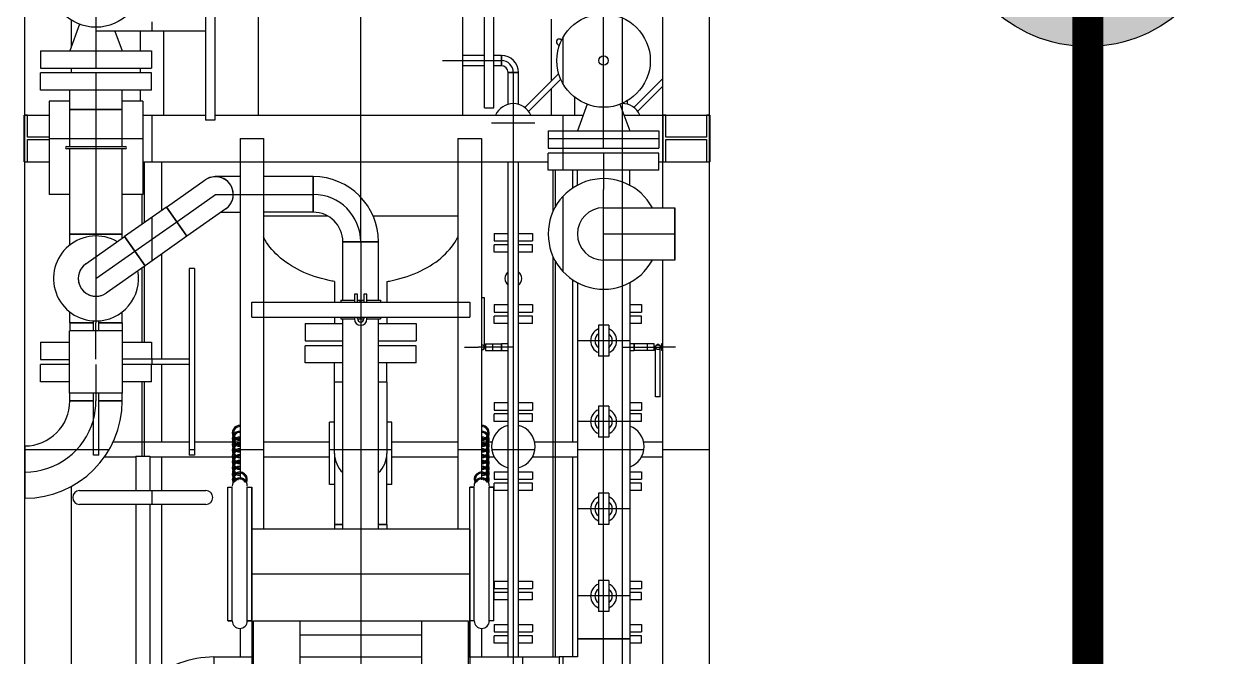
# Model space of a CAD drawing. Header units: inches. Extents: x 517790 to 538444, y 301815 to 302461.
# Drawn here: x 517889.125 to 517892.774, y 302331.746 to 302333.666 of the extents above; entities that cross this region are included whole.
import ezdxf

# ---------------------------------------------------------------- set-up
doc = ezdxf.new("R2010")
doc.units = ezdxf.units.IN
doc.header["$MEASUREMENT"] = 0
doc.layers.add('电气-接地设计-接地线', color=3, linetype='接地线')
doc.layers.add('硅胶总平面底图 工艺装置区', color=253, linetype='Continuous')
doc.styles.add('EESLTYPE', font='TXT.shx')
doc.linetypes.add('接地线', pattern='A,500,["/",EESLTYPE,S=200,R=0,X=0,Y=-100],-200,60,-200', length=960)

# ---------------------------------------------------------------- blocks, each defined once
blk = doc.blocks.new('PTJD2')
at = {"linetype": 'Continuous'}
blk.add_hatch(color=0, dxfattribs=at).paths.add_polyline_path([(150, 0, 1), (-150, 0, 1)])
at = {"color": 0, "linetype": 'Continuous'}
blk.add_circle((0, 0), 150, dxfattribs=at)

msp = doc.modelspace()

# ---------------------------------------------------------------- linework, layer by layer
at = {"layer": '电气-接地设计-接地线', "color": 1, "linetype": '接地线', "ltscale": 0.005, "const_width": 0.0944}
for points in [[(517892.3493, 302323.9227), (517892.3493, 302337.5871)], [(517892.3493, 302329.5912), (517892.3493, 302331.7986)]]:
    msp.add_lwpolyline(points, dxfattribs=at)
at = {"layer": '硅胶总平面底图 工艺装置区', "color": 253, "linetype": 'Continuous', "lineweight": -3}
for p, q in [((517889.1255, 302335.1058), (517889.1255, 302332.3863)), ((517891.0607, 302333.1085), (517891.0607, 302334.7726)), ((517891.2023, 302333.1085), (517891.2023, 302334.7775)), ((517889.8354, 302333.3897), (517889.8354, 302334.1614)), ((517889.3426, 302334.0628), (517889.3426, 302333.5324)), ((517890.145, 302333.0051), (517890.145, 302334.0198)), ((517889.6749, 302333.9411), (517889.6749, 302333.6579)), ((517889.7032, 302333.9411), (517889.7032, 302333.6579)), ((517890.4547, 302333.3897), (517890.4547, 302333.828)), ((517890.8814, 302333.2897), (517890.8814, 302333.8201)), ((517890.5207, 302333.4114), (517890.5207, 302333.6946)), ((517890.5491, 302333.4114), (517890.5491, 302333.6946)), ((517889.2931, 302333.665), (517889.2632, 302333.5849)), ((517889.2671, 302333.6779), (517889.2671, 302333.5954)), ((517889.3426, 302333.656), (517889.3426, 302333.6438)), ((517889.5126, 302333.6438), (517889.5126, 302333.6721)), ((517889.6749, 302333.6579), (517889.6749, 302333.3747)), ((517889.7032, 302333.6579), (517889.7032, 302333.3747)), ((517890.7232, 302333.4936), (517890.7232, 302333.6805)), ((517890.938, 302333.6847), (517890.938, 302333.4251)), ((517889.6749, 302333.6438), (517889.3426, 302333.6438)), ((517889.4001, 302333.6438), (517889.4221, 302333.5849)), ((517889.4772, 302333.5849), (517889.4772, 302333.6438)), ((517889.548, 302333.3897), (517889.548, 302333.6438)), ((517890.7526, 302333.6179), (517890.7539, 302333.6166)), ((517890.7586, 302333.4843), (517890.7586, 302333.6255)), ((517889.1748, 302333.5849), (517889.3426, 302333.5849)), ((517889.1748, 302333.5849), (517889.1748, 302333.5324)), ((517889.2632, 302333.5849), (517889.3426, 302333.5849)), ((517889.2671, 302333.5849), (517889.2671, 302333.5849)), ((517889.3426, 302333.5849), (517889.4221, 302333.5849)), ((517889.3426, 302333.5849), (517889.5105, 302333.5849)), ((517889.5105, 302333.5849), (517889.5105, 302333.5324)), ((517890.747, 302333.5997), (517890.7407, 302333.606)), ((517890.393, 302333.5549), (517890.4515, 302333.5549)), ((517890.4515, 302333.5549), (517890.4547, 302333.5549)), ((517890.5207, 302333.5707), (517890.4547, 302333.5707)), ((517890.4547, 302333.5549), (517890.5207, 302333.5549)), ((517890.5207, 302333.5549), (517890.5491, 302333.5549)), ((517890.5716, 302333.5707), (517890.5491, 302333.5707)), ((517890.5491, 302333.5549), (517890.5716, 302333.5549)), ((517890.5716, 302333.5707), (517890.5716, 302333.5391)), ((517890.5716, 302333.5391), (517890.5716, 302333.5707)), ((517890.5716, 302333.5549), (517890.5716, 302333.5549)), ((517890.5716, 302333.5549), (517890.5716, 302333.5549)), ((517889.1748, 302333.5324), (517889.3426, 302333.5324)), ((517889.3426, 302333.5173), (517889.1748, 302333.5173)), ((517889.1748, 302333.4649), (517889.1748, 302333.5173)), ((517889.2671, 302333.5324), (517889.2671, 302333.5173)), ((517889.3426, 302333.5324), (517889.5105, 302333.5324)), ((517889.3426, 302333.5173), (517889.3426, 302333.4066)), ((517889.5105, 302333.5173), (517889.3426, 302333.5173)), ((517889.4772, 302333.5173), (517889.4772, 302333.5324)), ((517889.5105, 302333.4649), (517889.5105, 302333.5173)), ((517890.5207, 302333.5391), (517890.4547, 302333.5391)), ((517890.5716, 302333.5391), (517890.5491, 302333.5391)), ((517890.6234, 302333.5189), (517890.5918, 302333.5189)), ((517890.5918, 302333.5189), (517890.6234, 302333.5189)), ((517890.5918, 302333.4224), (517890.5918, 302333.5189)), ((517890.6076, 302333.519), (517890.6076, 302333.519)), ((517890.6076, 302333.5189), (517890.6076, 302333.519)), ((517890.6076, 302333.5189), (517890.6076, 302333.4246)), ((517890.6234, 302333.4224), (517890.6234, 302333.5189)), ((517890.7453, 302333.5157), (517890.6426, 302333.4129)), ((517890.7516, 302333.4982), (517890.6544, 302333.4011)), ((517890.7232, 302333.3897), (517890.7232, 302333.4699)), ((517891.0607, 302333.5007), (517890.973, 302333.4129)), ((517891.0607, 302333.477), (517890.9848, 302333.4011)), ((517889.3426, 302333.4649), (517889.1748, 302333.4649)), ((517889.2632, 302333.4322), (517889.201, 302333.4322)), ((517889.201, 302333.4322), (517889.201, 302333.149)), ((517889.2632, 302333.4066), (517889.2632, 302333.4649)), ((517889.5105, 302333.4649), (517889.3426, 302333.4649)), ((517889.4221, 302333.4066), (517889.4221, 302333.4649)), ((517889.4842, 302333.4322), (517889.4221, 302333.4322)), ((517889.4772, 302333.4322), (517889.4772, 302333.4649)), ((517889.4842, 302333.4322), (517889.4842, 302333.149)), ((517890.794, 302333.3897), (517890.794, 302333.4434)), ((517890.9538, 302333.4224), (517890.9538, 302333.4332)), ((517889.2632, 302333.4066), (517889.4221, 302333.4066)), ((517889.2632, 302333.2944), (517889.2632, 302333.4066)), ((517889.3426, 302333.4066), (517889.2632, 302333.4066)), ((517889.3426, 302333.4066), (517889.3426, 302333.2944)), ((517889.4221, 302333.4066), (517889.3426, 302333.4066)), ((517889.4221, 302333.2944), (517889.4221, 302333.4066)), ((517890.5207, 302333.4114), (517890.5491, 302333.4114)), ((517890.6076, 302333.4246), (517890.6076, 302333.4021)), ((517890.6076, 302333.4021), (517890.6076, 302333.4021)), ((517890.6076, 302333.4021), (517890.6076, 302333.3661)), ((517890.8318, 302333.4223), (517890.8019, 302333.3422)), ((517890.9309, 302333.4223), (517890.9608, 302333.3422)), ((517890.938, 302333.4251), (517890.938, 302333.4246)), ((517890.938, 302333.4246), (517890.938, 302333.4021)), ((517890.938, 302333.4021), (517890.938, 302333.3661)), ((517890.938, 302333.4021), (517890.938, 302333.4021)), ((517889.1246, 302333.3897), (517889.1255, 302333.3897)), ((517889.1246, 302333.3897), (517889.1255, 302333.3897)), ((517889.1246, 302333.2481), (517889.1246, 302333.3897)), ((517889.1246, 302333.2481), (517889.1246, 302333.3897)), ((517889.1255, 302333.3897), (517889.1255, 302333.2481)), ((517889.135, 302333.3897), (517889.1255, 302333.3897)), ((517889.1255, 302333.3897), (517889.201, 302333.3897)), ((517889.1255, 302333.2481), (517889.1255, 302333.3897)), ((517889.135, 302333.3222), (517889.135, 302333.3897)), ((517889.4842, 302333.3897), (517889.6749, 302333.3897)), ((517889.5126, 302333.3189), (517889.5126, 302333.3897)), ((517889.7032, 302333.3747), (517889.6749, 302333.3747)), ((517889.7032, 302333.3897), (517890.8197, 302333.3897)), ((517890.5415, 302333.3661), (517890.6732, 302333.3661)), ((517890.6076, 302333.3661), (517890.6076, 302333.3301)), ((517890.7586, 302333.3189), (517890.7586, 302333.3897)), ((517890.938, 302333.3661), (517890.938, 302333.3301)), ((517890.943, 302333.3897), (517891.2023, 302333.3897)), ((517891.0607, 302333.3897), (517891.0607, 302333.2481)), ((517891.0702, 302333.3897), (517891.0607, 302333.3897)), ((517891.0702, 302333.3222), (517891.0702, 302333.3897)), ((517891.2023, 302333.3897), (517891.1929, 302333.3897)), ((517891.1929, 302333.3897), (517891.1929, 302333.3222)), ((517891.2023, 302333.2481), (517891.2023, 302333.3897)), ((517891.2023, 302333.3897), (517891.2023, 302333.2481)), ((517891.2023, 302333.3897), (517891.2033, 302333.3897)), ((517891.2033, 302333.3897), (517891.2023, 302333.3897)), ((517891.2033, 302333.3897), (517891.2033, 302333.2481)), ((517891.2033, 302333.2481), (517891.2033, 302333.3897)), ((517889.201, 302333.3222), (517889.135, 302333.3222)), ((517890.6076, 302333.3302), (517890.6076, 302333.3302)), ((517890.6076, 302333.3301), (517890.6076, 302333.3302)), ((517890.6076, 302333.3301), (517890.6076, 302333.2481)), ((517890.7135, 302333.3422), (517890.8814, 302333.3422)), ((517890.7135, 302333.3422), (517890.7135, 302333.2897)), ((517890.8019, 302333.3422), (517890.9608, 302333.3422)), ((517890.8814, 302333.3422), (517891.0492, 302333.3422)), ((517890.938, 302333.3301), (517890.938, 302333.3302)), ((517890.938, 302333.3302), (517890.938, 302333.3302)), ((517890.938, 302333.3301), (517890.938, 302331.5322)), ((517891.0492, 302333.3422), (517891.0492, 302333.2897)), ((517891.1929, 302333.3222), (517891.0702, 302333.3222)), ((517889.135, 302333.2481), (517889.135, 302333.3156)), ((517889.135, 302333.3156), (517889.201, 302333.3156)), ((517889.201, 302333.3189), (517889.4842, 302333.3189)), ((517889.2539, 302333.2944), (517889.4314, 302333.2944)), ((517889.4314, 302333.2868), (517889.2539, 302333.2868)), ((517889.2632, 302333.0289), (517889.2632, 302333.2868)), ((517889.3426, 302333.2944), (517889.3426, 302333.2868)), ((517889.3426, 302333.2868), (517889.3426, 302333.0289)), ((517889.4221, 302333.0289), (517889.4221, 302333.2868)), ((517889.5126, 302333.2481), (517889.5126, 302333.3189)), ((517889.7792, 302333.3189), (517889.85, 302333.3189)), ((517889.7792, 302333.3189), (517889.7792, 302332.284)), ((517889.85, 302333.3189), (517889.85, 302332.1335)), ((517890.44, 302333.3189), (517890.44, 302332.1335)), ((517890.44, 302333.3189), (517890.5108, 302333.3189)), ((517890.5108, 302333.3189), (517890.5108, 302332.2839)), ((517890.7135, 302333.3189), (517891.0492, 302333.3189)), ((517890.7135, 302333.2897), (517890.8814, 302333.2897)), ((517890.7586, 302333.2222), (517890.7586, 302333.3189)), ((517890.8814, 302333.2897), (517891.0492, 302333.2897)), ((517891.0702, 302333.2481), (517891.0702, 302333.3156)), ((517891.0702, 302333.3156), (517891.1929, 302333.3156)), ((517891.1929, 302333.3156), (517891.1929, 302333.2481)), ((517889.1255, 302333.2481), (517889.1246, 302333.2481)), ((517889.1246, 302333.2481), (517889.1255, 302333.2481)), ((517889.1255, 302333.2481), (517889.135, 302333.2481)), ((517889.1255, 302333.2481), (517889.201, 302333.2481)), ((517889.4842, 302333.2481), (517890.7135, 302333.2481)), ((517889.4885, 302333.2481), (517889.4885, 302333.0627)), ((517889.5423, 302333.1005), (517889.5423, 302333.2481)), ((517890.5108, 302333.2477), (517890.5918, 302333.2477)), ((517890.5918, 302331.7463), (517890.5918, 302333.2481)), ((517890.6076, 302333.2481), (517890.6076, 302331.7463)), ((517890.6234, 302331.7463), (517890.6234, 302333.2481)), ((517890.6234, 302333.2477), (517890.7135, 302333.2477)), ((517890.8814, 302333.2746), (517890.7135, 302333.2746)), ((517890.7135, 302333.2222), (517890.7135, 302333.2746)), ((517890.8814, 302333.2746), (517890.8814, 302333.1969)), ((517891.0492, 302333.2746), (517890.8814, 302333.2746)), ((517891.0492, 302333.2222), (517891.0492, 302333.2746)), ((517891.0492, 302333.2481), (517891.2023, 302333.2481)), ((517891.0492, 302333.2477), (517891.0497, 302333.2477)), ((517891.0497, 302333.2477), (517891.0497, 302333.2481)), ((517891.0607, 302333.2481), (517891.0702, 302333.2481)), ((517891.1929, 302333.2481), (517891.2023, 302333.2481)), ((517891.2033, 302333.2481), (517891.2023, 302333.2481)), ((517891.2033, 302333.2481), (517891.2023, 302333.2481)), ((517890.8814, 302333.2222), (517890.7135, 302333.2222)), ((517890.7289, 302333.0993), (517890.7289, 302333.2222)), ((517890.7346, 302333.2222), (517890.7346, 302333.1105)), ((517890.7884, 302333.1688), (517890.7884, 302333.2222)), ((517890.8019, 302333.1769), (517890.8019, 302333.2222)), ((517891.0492, 302333.2222), (517890.8814, 302333.2222)), ((517890.9608, 302333.1769), (517890.9608, 302333.2222)), ((517889.5562, 302333.1103), (517889.6739, 302333.1931)), ((517889.7792, 302333.2029), (517889.7049, 302333.2029)), ((517890.0012, 302333.2029), (517889.85, 302333.2029)), ((517890.0012, 302333.2029), (517890.0012, 302333.095)), ((517890.0012, 302333.095), (517890.0012, 302333.2029)), ((517890.8814, 302333.1969), (517890.8814, 302333.1638)), ((517889.2632, 302333.149), (517889.201, 302333.149)), ((517889.4842, 302333.149), (517889.4221, 302333.149)), ((517889.4828, 302333.0587), (517889.4828, 302333.149)), ((517889.5872, 302333.0662), (517889.7049, 302333.149)), ((517889.7049, 302333.149), (517889.7589, 302333.149)), ((517889.7589, 302333.149), (517889.7792, 302333.149)), ((517889.7792, 302333.149), (517889.8488, 302333.149)), ((517889.8488, 302333.149), (517889.85, 302333.149)), ((517889.8488, 302333.149), (517889.8488, 302333.149)), ((517889.8488, 302333.149), (517889.8488, 302333.149)), ((517889.85, 302333.149), (517890.0012, 302333.149)), ((517890.0012, 302333.149), (517890.0012, 302333.149)), ((517890.0012, 302333.149), (517890.0012, 302333.149)), ((517890.7586, 302332.9146), (517890.7586, 302333.1436)), ((517890.8814, 302332.8943), (517890.8814, 302333.1638)), ((517890.8814, 302333.1638), (517890.8814, 302333.1638)), ((517890.8814, 302333.1638), (517890.8814, 302333.1638)), ((517889.5562, 302333.1103), (517889.4293, 302333.021)), ((517889.5872, 302333.0662), (517889.5562, 302333.1103)), ((517889.5562, 302333.1103), (517889.6183, 302333.0221)), ((517889.736, 302333.1049), (517889.6183, 302333.0221)), ((517890.8814, 302333.1085), (517891.0972, 302333.1085)), ((517891.0972, 302332.9497), (517891.0972, 302333.1085)), ((517891.0972, 302333.1085), (517891.0972, 302332.9497)), ((517891.2023, 302332.9497), (517891.2023, 302333.1085)), ((517889.4603, 302332.9769), (517889.5872, 302333.0662)), ((517889.5126, 302332.9477), (517889.5126, 302333.0796)), ((517889.6183, 302333.0221), (517889.5872, 302333.0662)), ((517889.5873, 302333.0662), (517889.5872, 302333.0662)), ((517889.5873, 302333.0662), (517889.5873, 302333.0662)), ((517889.722, 302333.095), (517889.7792, 302333.095)), ((517890.0012, 302333.095), (517889.85, 302333.095)), ((517890.0463, 302333.0829), (517889.85, 302333.0829)), ((517890.0463, 302333.0829), (517889.85, 302333.0829)), ((517890.44, 302333.0829), (517890.1831, 302333.0829)), ((517890.44, 302333.0829), (517890.1831, 302333.0829)), ((517889.3426, 302333.0289), (517889.2632, 302333.0289)), ((517889.2632, 302332.9956), (517889.2632, 302333.0289)), ((517889.2632, 302333.0289), (517889.4221, 302333.0289)), ((517889.2671, 302333.0289), (517889.2671, 302333.0289)), ((517889.3426, 302333.0289), (517889.3426, 302333.0289)), ((517889.3426, 302333.0289), (517889.3426, 302333.023)), ((517889.4221, 302333.0289), (517889.3426, 302333.0289)), ((517889.4221, 302333.016), (517889.4221, 302333.0289)), ((517890.5492, 302333.0305), (517890.5918, 302333.0305)), ((517890.5492, 302333.0305), (517890.5492, 302333.008)), ((517890.6234, 302333.0305), (517890.666, 302333.0305)), ((517890.666, 302333.0305), (517890.666, 302333.008)), ((517890.8814, 302333.0291), (517891.0972, 302333.0291)), ((517891.0972, 302333.0291), (517891.0971, 302333.0291)), ((517891.0971, 302333.0291), (517891.0971, 302333.0291)), ((517889.3116, 302332.9382), (517889.4293, 302333.021)), ((517889.3426, 302333.023), (517889.3426, 302332.7594)), ((517889.4603, 302332.9769), (517889.4293, 302333.021)), ((517889.4293, 302333.021), (517889.4913, 302332.9328)), ((517889.6183, 302333.0221), (517889.4913, 302332.9328)), ((517890.199, 302333.0051), (517890.0911, 302333.0051)), ((517890.0911, 302333.0051), (517890.199, 302333.0051)), ((517890.0911, 302332.828), (517890.0911, 302333.0051)), ((517890.145, 302333.0051), (517890.145, 302333.0051)), ((517890.145, 302333.0051), (517890.145, 302333.0051)), ((517890.145, 302333.0051), (517890.145, 302332.828)), ((517890.199, 302332.828), (517890.199, 302333.0051)), ((517890.5492, 302333.008), (517890.5918, 302333.008)), ((517890.5918, 302332.996), (517890.5492, 302332.996)), ((517890.5492, 302332.9735), (517890.5492, 302332.996)), ((517890.6234, 302333.008), (517890.666, 302333.008)), ((517890.666, 302332.996), (517890.6234, 302332.996)), ((517890.666, 302332.9735), (517890.666, 302332.996)), ((517889.3426, 302332.8941), (517889.4603, 302332.9769)), ((517889.4913, 302332.9328), (517889.4603, 302332.9769)), ((517889.4603, 302332.9769), (517889.4603, 302332.9769)), ((517889.4603, 302332.9769), (517889.4603, 302332.9769)), ((517889.5423, 302332.6491), (517889.5423, 302332.9686)), ((517890.5918, 302332.9735), (517890.5492, 302332.9735)), ((517890.666, 302332.9735), (517890.6234, 302332.9735)), ((517890.7289, 302331.7463), (517890.7289, 302332.9589)), ((517889.4913, 302332.9328), (517889.3737, 302332.85)), ((517889.4828, 302332.701), (517889.4828, 302332.9268)), ((517889.4885, 302332.9308), (517889.4885, 302332.701)), ((517889.6249, 302332.9243), (517889.6249, 302332.3579)), ((517889.6409, 302332.9243), (517889.6249, 302332.9243)), ((517889.6409, 302332.9243), (517889.6409, 302332.3579)), ((517890.7346, 302332.9477), (517890.7346, 302331.7463)), ((517891.0972, 302332.9497), (517890.8814, 302332.9497)), ((517891.0607, 302330.69), (517891.0607, 302332.9497)), ((517891.2023, 302326.2861), (517891.2023, 302332.9497)), ((517890.0656, 302332.8849), (517890.0656, 302332.8224)), ((517890.2245, 302332.8849), (517890.2245, 302332.8224)), ((517890.7884, 302332.3976), (517890.7884, 302332.8894)), ((517890.8814, 302332.8612), (517890.8814, 302332.8943)), ((517890.8814, 302332.8943), (517890.8814, 302332.8943)), ((517890.1262, 302332.8469), (517890.1262, 302332.8224)), ((517890.1356, 302332.8469), (517890.1262, 302332.8469)), ((517890.1356, 302332.8224), (517890.1356, 302332.8469)), ((517890.1639, 302332.8469), (517890.1545, 302332.8469)), ((517890.1545, 302332.8469), (517890.1545, 302332.8224)), ((517890.1639, 302332.8224), (517890.1639, 302332.8469)), ((517890.8019, 302332.8812), (517890.8019, 302332.7053)), ((517890.8814, 302332.7525), (517890.8814, 302332.8612)), ((517890.9608, 302332.8812), (517890.9608, 302332.7053)), ((517889.8146, 302332.7771), (517889.8146, 302332.8224)), ((517889.8146, 302332.8224), (517890.4754, 302332.8224)), ((517890.0846, 302332.828), (517890.1262, 302332.828)), ((517890.0846, 302332.828), (517890.0846, 302332.8224)), ((517890.1356, 302332.828), (517890.1545, 302332.828)), ((517890.145, 302332.828), (517890.145, 302332.7714)), ((517890.1639, 302332.828), (517890.2055, 302332.828)), ((517890.2055, 302332.828), (517890.2055, 302332.8224)), ((517890.4754, 302332.8224), (517890.4754, 302332.7771)), ((517890.5108, 302332.8368), (517890.5125, 302332.8368)), ((517890.5125, 302332.8368), (517890.5196, 302332.8368)), ((517890.5196, 302332.8368), (517890.5196, 302332.6857)), ((517890.5492, 302332.8147), (517890.5918, 302332.8147)), ((517890.5492, 302332.8147), (517890.5492, 302332.7922)), ((517890.6234, 302332.8147), (517890.666, 302332.8147)), ((517890.666, 302332.8147), (517890.666, 302332.7922)), ((517890.9608, 302332.8147), (517890.9964, 302332.8147)), ((517890.9964, 302332.8147), (517890.9964, 302332.7922)), ((517889.2632, 302332.7594), (517889.2632, 302332.7926)), ((517889.4221, 302332.7594), (517889.4221, 302332.7926)), ((517889.8146, 302332.7771), (517890.4754, 302332.7771)), ((517890.0656, 302332.7771), (517890.0656, 302332.7578)), ((517890.0846, 302332.7771), (517890.0846, 302332.7714)), ((517890.1262, 302332.7771), (517890.1262, 302332.7714)), ((517890.1356, 302332.7714), (517890.1356, 302332.7771)), ((517890.1545, 302332.7771), (517890.1545, 302332.7714)), ((517890.1639, 302332.7714), (517890.1639, 302332.7771)), ((517890.2055, 302332.7771), (517890.2055, 302332.7714)), ((517890.2245, 302332.7771), (517890.2245, 302332.7578)), ((517890.5492, 302332.7922), (517890.5918, 302332.7922)), ((517890.5918, 302332.7802), (517890.5492, 302332.7802)), ((517890.5492, 302332.7577), (517890.5492, 302332.7802)), ((517890.6234, 302332.7922), (517890.666, 302332.7922)), ((517890.666, 302332.7802), (517890.6234, 302332.7802)), ((517890.666, 302332.7577), (517890.666, 302332.7802)), ((517890.9608, 302332.7922), (517890.9964, 302332.7922)), ((517890.9964, 302332.7802), (517890.9608, 302332.7802)), ((517890.9964, 302332.7577), (517890.9964, 302332.7802)), ((517889.2632, 302332.7594), (517889.3346, 302332.7594)), ((517889.2632, 302332.7594), (517889.2632, 302332.7355)), ((517889.3346, 302332.7594), (517889.2632, 302332.7594)), ((517889.3346, 302332.7355), (517889.3346, 302332.7655)), ((517889.3426, 302332.6491), (517889.3426, 302332.7594)), ((517889.3426, 302332.7594), (517889.3426, 302332.7594)), ((517889.3426, 302332.7594), (517889.3426, 302332.7594)), ((517889.3507, 302332.7355), (517889.3507, 302332.7655)), ((517889.3507, 302332.7594), (517889.4221, 302332.7594)), ((517889.4221, 302332.7594), (517889.3507, 302332.7594)), ((517889.4221, 302332.7594), (517889.4221, 302332.7355)), ((517889.9772, 302332.7578), (517890.0911, 302332.7578)), ((517889.9772, 302332.7578), (517889.9772, 302332.7053)), ((517890.0846, 302332.7714), (517890.1262, 302332.7714)), ((517890.0911, 302332.1335), (517890.0911, 302332.7714)), ((517890.1356, 302332.7714), (517890.1545, 302332.7714)), ((517890.145, 302332.7714), (517890.145, 302332.762)), ((517890.145, 302332.762), (517890.145, 302332.7525)), ((517890.145, 302332.7525), (517890.145, 302332.1335)), ((517890.1639, 302332.7714), (517890.2055, 302332.7714)), ((517890.199, 302332.1335), (517890.199, 302332.7714)), ((517890.199, 302332.7578), (517890.3129, 302332.7578)), ((517890.3129, 302332.7578), (517890.3129, 302332.7053)), ((517890.5918, 302332.7577), (517890.5492, 302332.7577)), ((517890.666, 302332.7577), (517890.6234, 302332.7577)), ((517890.8656, 302332.7525), (517890.8656, 302332.7053)), ((517890.8971, 302332.7525), (517890.8656, 302332.7525)), ((517890.8814, 302332.7053), (517890.8814, 302332.7525)), ((517890.8971, 302332.7525), (517890.8971, 302332.7053)), ((517890.9964, 302332.7577), (517890.9608, 302332.7577)), ((517889.1748, 302332.701), (517889.2624, 302332.701)), ((517889.1748, 302332.701), (517889.1748, 302332.6486)), ((517889.4229, 302332.7355), (517889.2624, 302332.7355)), ((517889.2624, 302332.5467), (517889.2624, 302332.7355)), ((517889.4229, 302332.5467), (517889.4229, 302332.7355)), ((517889.4229, 302332.701), (517889.5105, 302332.701)), ((517889.5105, 302332.701), (517889.5105, 302332.6491)), ((517889.9772, 302332.7053), (517890.0911, 302332.7053)), ((517890.199, 302332.7053), (517890.3129, 302332.7053)), ((517890.9608, 302332.7053), (517890.8019, 302332.7053)), ((517890.8019, 302332.7053), (517890.8019, 302332.4599)), ((517890.8656, 302332.7053), (517890.8656, 302332.6581)), ((517890.8814, 302332.6581), (517890.8814, 302332.7053)), ((517890.8814, 302332.7053), (517890.8814, 302332.7053)), ((517890.8814, 302332.7053), (517890.8814, 302332.7053)), ((517890.8971, 302332.7053), (517890.8971, 302332.6581)), ((517890.9608, 302332.7053), (517890.9608, 302332.4599)), ((517890.0911, 302332.6902), (517889.9772, 302332.6902)), ((517889.9772, 302332.6378), (517889.9772, 302332.6902)), ((517890.3129, 302332.6902), (517890.199, 302332.6902)), ((517890.3129, 302332.6378), (517890.3129, 302332.6902)), ((517890.4594, 302332.6857), (517890.5014, 302332.6857)), ((517890.5014, 302332.6857), (517890.5014, 302332.6857)), ((517890.5014, 302332.6857), (517890.5014, 302332.6857)), ((517890.5108, 302332.6857), (517890.5014, 302332.6857)), ((517890.5237, 302332.6857), (517890.5108, 302332.6857)), ((517890.5204, 302332.6882), (517890.5237, 302332.6892)), ((517890.5204, 302332.6833), (517890.5237, 302332.6823)), ((517890.5237, 302332.6958), (517890.5237, 302332.6757)), ((517890.5237, 302332.6958), (517890.5716, 302332.6958)), ((517890.5454, 302332.6857), (517890.5237, 302332.6857)), ((517890.5237, 302332.6757), (517890.5716, 302332.6757)), ((517890.5454, 302332.6757), (517890.5454, 302332.6958)), ((517890.5716, 302332.6857), (517890.5454, 302332.6857)), ((517890.5716, 302332.6958), (517890.5716, 302332.6757)), ((517890.5716, 302332.6857), (517890.5716, 302332.6958)), ((517890.5918, 302332.6958), (517890.5716, 302332.6958)), ((517890.5716, 302332.6857), (517890.5716, 302332.6857)), ((517890.5716, 302332.6857), (517890.5716, 302332.6857)), ((517890.5918, 302332.6857), (517890.5716, 302332.6857)), ((517890.5716, 302332.6757), (517890.5716, 302332.6857)), ((517890.5716, 302332.6757), (517890.5918, 302332.6757)), ((517890.6076, 302332.6857), (517890.5918, 302332.6857)), ((517890.938, 302332.6857), (517890.9608, 302332.6857)), ((517890.974, 302332.6958), (517890.9608, 302332.6958)), ((517890.9608, 302332.6857), (517890.974, 302332.6857)), ((517890.9608, 302332.6757), (517890.974, 302332.6757)), ((517890.974, 302332.6857), (517890.9739, 302332.6857)), ((517890.974, 302332.6958), (517890.974, 302332.6857)), ((517890.974, 302332.6757), (517890.974, 302332.6958)), ((517891.035, 302332.6958), (517890.974, 302332.6958)), ((517890.974, 302332.6857), (517890.974, 302332.6857)), ((517890.974, 302332.6857), (517890.974, 302332.6757)), ((517890.974, 302332.6857), (517891.0133, 302332.6857)), ((517891.035, 302332.6757), (517890.974, 302332.6757)), ((517891.0133, 302332.6958), (517891.0133, 302332.6757)), ((517891.0133, 302332.6857), (517891.035, 302332.6857)), ((517891.035, 302332.6757), (517891.035, 302332.6958)), ((517891.0383, 302332.6882), (517891.035, 302332.6892)), ((517891.035, 302332.6857), (517891.0573, 302332.6857)), ((517891.0383, 302332.6833), (517891.035, 302332.6823)), ((517891.0391, 302332.5347), (517891.0391, 302332.6857)), ((517891.0533, 302332.5347), (517891.0533, 302332.6857)), ((517891.054, 302332.6882), (517891.0573, 302332.6892)), ((517891.054, 302332.6833), (517891.0573, 302332.6823)), ((517891.0573, 302332.6958), (517891.0573, 302332.6857)), ((517891.0607, 302332.6958), (517891.0573, 302332.6958)), ((517891.0993, 302332.6857), (517891.0573, 302332.6857)), ((517891.0573, 302332.6857), (517891.0573, 302332.6857)), ((517891.0573, 302332.6857), (517891.0573, 302332.6857)), ((517891.0573, 302332.6857), (517891.0573, 302332.6757)), ((517891.0607, 302332.6757), (517891.0573, 302332.6757)), ((517889.1748, 302332.6486), (517889.2624, 302332.6486)), ((517889.2624, 302332.6335), (517889.1748, 302332.6335)), ((517889.1748, 302332.581), (517889.1748, 302332.6335)), ((517889.3426, 302332.6331), (517889.3426, 302332.5227)), ((517889.6249, 302332.6491), (517889.4229, 302332.6491)), ((517889.6249, 302332.6331), (517889.4229, 302332.6331)), ((517889.5105, 302332.581), (517889.5105, 302332.6331)), ((517889.5126, 302332.6331), (517889.5126, 302332.6491)), ((517889.5423, 302332.3976), (517889.5423, 302332.6331)), ((517890.0911, 302332.6378), (517889.9772, 302332.6378)), ((517890.0656, 302332.5794), (517890.0656, 302332.6378)), ((517890.3129, 302332.6378), (517890.199, 302332.6378)), ((517890.2245, 302332.5794), (517890.2245, 302332.6378)), ((517890.8971, 302332.6581), (517890.8656, 302332.6581)), ((517890.8814, 302332.5071), (517890.8814, 302332.6581)), ((517889.2624, 302332.581), (517889.1748, 302332.581)), ((517889.5105, 302332.581), (517889.4229, 302332.581)), ((517889.4828, 302332.3548), (517889.4828, 302332.581)), ((517889.4885, 302332.581), (517889.4885, 302332.3548)), ((517890.0911, 302332.5794), (517890.0656, 302332.5794)), ((517890.0911, 302332.5794), (517890.0656, 302332.5794)), ((517890.0656, 302332.3636), (517890.0656, 302332.5794)), ((517890.2245, 302332.5794), (517890.199, 302332.5794)), ((517890.2245, 302332.5794), (517890.199, 302332.5794)), ((517890.2245, 302332.5794), (517890.2245, 302332.3636)), ((517889.4229, 302332.5467), (517889.2624, 302332.5467)), ((517889.2632, 302332.5227), (517889.2632, 302332.5467)), ((517889.3346, 302332.5227), (517889.2632, 302332.5227)), ((517889.2632, 302332.5227), (517889.3346, 302332.5227)), ((517889.3346, 302332.3579), (517889.3346, 302332.5467)), ((517889.3426, 302332.5227), (517889.3426, 302332.5227)), ((517889.3426, 302332.5227), (517889.3426, 302332.5227)), ((517889.3507, 302332.3579), (517889.3507, 302332.5467)), ((517889.4221, 302332.5227), (517889.3507, 302332.5227)), ((517889.3507, 302332.5227), (517889.4221, 302332.5227)), ((517889.4221, 302332.5227), (517889.4221, 302332.5467)), ((517890.5492, 302332.5177), (517890.5918, 302332.5177)), ((517890.5492, 302332.5177), (517890.5492, 302332.4952)), ((517890.6234, 302332.5177), (517890.666, 302332.5177)), ((517890.666, 302332.5177), (517890.666, 302332.4952)), ((517890.9608, 302332.5177), (517890.9964, 302332.5177)), ((517890.9964, 302332.5177), (517890.9964, 302332.4952)), ((517891.0462, 302332.5347), (517891.0391, 302332.5347)), ((517891.0533, 302332.5347), (517891.0462, 302332.5347)), ((517890.5492, 302332.4952), (517890.5918, 302332.4952)), ((517890.5918, 302332.4832), (517890.5492, 302332.4832)), ((517890.5492, 302332.4608), (517890.5492, 302332.4832)), ((517890.6234, 302332.4952), (517890.666, 302332.4952)), ((517890.666, 302332.4832), (517890.6234, 302332.4832)), ((517890.666, 302332.4608), (517890.666, 302332.4832)), ((517890.8656, 302332.5071), (517890.8656, 302332.4599)), ((517890.8971, 302332.5071), (517890.8656, 302332.5071)), ((517890.8814, 302332.4599), (517890.8814, 302332.5071)), ((517890.8971, 302332.5071), (517890.8971, 302332.4599)), ((517890.9608, 302332.4952), (517890.9964, 302332.4952)), ((517890.9964, 302332.4832), (517890.9608, 302332.4832)), ((517890.9964, 302332.4608), (517890.9964, 302332.4832)), ((517890.0656, 302332.458), (517890.0506, 302332.458)), ((517890.0506, 302332.2692), (517890.0506, 302332.458)), ((517890.2394, 302332.458), (517890.2245, 302332.458)), ((517890.2394, 302332.2692), (517890.2394, 302332.458)), ((517890.5918, 302332.4608), (517890.5492, 302332.4608)), ((517890.666, 302332.4608), (517890.6234, 302332.4608)), ((517890.9608, 302332.4599), (517890.8019, 302332.4599)), ((517890.8019, 302332.4599), (517890.8019, 302332.1956)), ((517890.8656, 302332.4599), (517890.8656, 302332.4127)), ((517890.8814, 302332.4127), (517890.8814, 302332.4599)), ((517890.8814, 302332.4599), (517890.8814, 302332.4599)), ((517890.8814, 302332.4599), (517890.8814, 302332.4599)), ((517890.8971, 302332.4599), (517890.8971, 302332.4127)), ((517890.9964, 302332.4608), (517890.9608, 302332.4608)), ((517890.9608, 302332.4599), (517890.9608, 302332.1956)), ((517890.8971, 302332.4127), (517890.8656, 302332.4127)), ((517890.8814, 302332.2428), (517890.8814, 302332.4127)), ((517889.1255, 302332.3863), (517889.1255, 302332.2275)), ((517889.3824, 302332.3749), (517889.1255, 302332.3749)), ((517889.1268, 302332.3863), (517889.1268, 302332.2275)), ((517889.1268, 302332.2275), (517889.1268, 302332.3863)), ((517889.6249, 302332.3976), (517889.3942, 302332.3976)), ((517889.6409, 302332.3749), (517889.6249, 302332.3749)), ((517889.7792, 302332.3976), (517889.6409, 302332.3976)), ((517889.85, 302332.3749), (517889.7792, 302332.3749)), ((517890.0506, 302332.3976), (517889.85, 302332.3976)), ((517890.2394, 302332.3749), (517890.0506, 302332.3749)), ((517890.44, 302332.3976), (517890.2394, 302332.3976)), ((517890.5108, 302332.3749), (517890.44, 302332.3749)), ((517890.5429, 302332.3976), (517890.5108, 302332.3976)), ((517890.673, 302332.3749), (517890.5422, 302332.3749)), ((517890.8019, 302332.3976), (517890.6723, 302332.3976)), ((517891.0034, 302332.3749), (517890.8019, 302332.3749)), ((517891.0607, 302332.3976), (517891.0027, 302332.3976)), ((517891.2023, 302332.3749), (517891.0607, 302332.3749)), ((517889.3507, 302332.3579), (517889.3346, 302332.3579)), ((517889.463, 302332.3523), (517889.3679, 302332.3523)), ((517889.463, 302332.3548), (517889.5055, 302332.3548)), ((517889.463, 302332.3548), (517889.463, 302332.2509)), ((517889.5055, 302332.3548), (517889.5055, 302332.2509)), ((517889.7792, 302332.3523), (517889.5055, 302332.3523)), ((517889.5423, 302332.2509), (517889.5423, 302332.3523)), ((517889.6409, 302332.3579), (517889.6249, 302332.3579)), ((517890.0506, 302332.3523), (517889.85, 302332.3523)), ((517890.0656, 302332.3636), (517890.0656, 302332.1478)), ((517890.2245, 302332.1478), (517890.2245, 302332.3636)), ((517890.44, 302332.3523), (517890.2394, 302332.3523)), ((517890.5498, 302332.3523), (517890.5108, 302332.3523)), ((517890.8019, 302332.3523), (517890.6654, 302332.3523)), ((517890.7884, 302331.7463), (517890.7884, 302332.3523)), ((517891.0607, 302332.3523), (517890.9958, 302332.3523)), ((517889.1269, 302332.3069), (517889.1268, 302332.3069)), ((517889.1269, 302332.3069), (517889.1269, 302332.3069)), ((517890.5492, 302332.3079), (517890.5918, 302332.3079)), ((517890.5492, 302332.3079), (517890.5492, 302332.2855)), ((517890.6234, 302332.3079), (517890.666, 302332.3079)), ((517890.666, 302332.3079), (517890.666, 302332.2855)), ((517890.9608, 302332.3079), (517890.9964, 302332.3079)), ((517890.9964, 302332.3079), (517890.9964, 302332.2855)), ((517889.2671, 302332.2629), (517889.2671, 302326.7808)), ((517890.0656, 302332.2692), (517890.0506, 302332.2692)), ((517890.2394, 302332.2692), (517890.2245, 302332.2692)), ((517890.5492, 302332.2855), (517890.5918, 302332.2855)), ((517890.5918, 302332.2735), (517890.5492, 302332.2735)), ((517890.5492, 302332.251), (517890.5492, 302332.2735)), ((517890.6234, 302332.2855), (517890.666, 302332.2855)), ((517890.666, 302332.2735), (517890.6234, 302332.2735)), ((517890.666, 302332.251), (517890.666, 302332.2735)), ((517890.9608, 302332.2855), (517890.9964, 302332.2855)), ((517890.9964, 302332.2735), (517890.9608, 302332.2735)), ((517890.9964, 302332.251), (517890.9964, 302332.2735)), ((517889.1255, 302332.2275), (517889.1255, 302326.7808)), ((517889.2931, 302332.2509), (517889.6754, 302332.2509)), ((517889.5126, 302332.2084), (517889.5126, 302332.2509)), ((517889.7422, 302332.2612), (517889.7557, 302332.2612)), ((517889.7422, 302331.8557), (517889.7422, 302332.2612)), ((517889.7422, 302332.2612), (517889.7557, 302332.2612)), ((517889.7557, 302331.8557), (517889.7557, 302332.2612)), ((517889.8013, 302332.2612), (517889.8148, 302332.2612)), ((517889.8013, 302332.2612), (517889.8148, 302332.2612)), ((517889.8013, 302331.8557), (517889.8013, 302332.2612)), ((517889.8146, 302332.2612), (517889.8146, 302331.8557)), ((517889.8148, 302331.8557), (517889.8148, 302332.2612)), ((517890.4756, 302332.2612), (517890.4892, 302332.2612)), ((517890.4892, 302332.2612), (517890.4756, 302332.2612)), ((517890.4756, 302332.1335), (517890.4756, 302332.2612)), ((517890.4892, 302331.8557), (517890.4892, 302332.2612)), ((517890.5347, 302332.2612), (517890.5483, 302332.2612)), ((517890.5483, 302332.2612), (517890.5347, 302332.2612)), ((517890.5347, 302331.8557), (517890.5347, 302332.2612)), ((517890.5483, 302331.8557), (517890.5483, 302332.2612)), ((517890.5918, 302332.251), (517890.5492, 302332.251)), ((517890.666, 302332.251), (517890.6234, 302332.251)), ((517890.8656, 302332.2428), (517890.8656, 302332.1956)), ((517890.8971, 302332.2428), (517890.8656, 302332.2428)), ((517890.8814, 302332.1956), (517890.8814, 302332.2428)), ((517890.8971, 302332.2428), (517890.8971, 302332.1956)), ((517890.9964, 302332.251), (517890.9608, 302332.251)), ((517889.6754, 302332.2084), (517889.2931, 302332.2084)), ((517889.463, 302332.2084), (517889.463, 302331.4617)), ((517889.5055, 302332.2084), (517889.5055, 302331.4617)), ((517889.5423, 302331.7023), (517889.5423, 302332.2084)), ((517890.9608, 302332.1956), (517890.8019, 302332.1956)), ((517890.8019, 302332.1956), (517890.8019, 302331.9312)), ((517890.8656, 302332.1956), (517890.8656, 302332.1484)), ((517890.8814, 302332.1484), (517890.8814, 302332.1956)), ((517890.8814, 302332.1956), (517890.8814, 302332.1955)), ((517890.8814, 302332.1955), (517890.8814, 302332.1955)), ((517890.8971, 302332.1956), (517890.8971, 302332.1484)), ((517890.9608, 302332.1956), (517890.9608, 302331.9312)), ((517890.4756, 302332.1335), (517889.8148, 302332.1335)), ((517889.8148, 302332.1335), (517889.8148, 302332.126)), ((517890.0656, 302332.1478), (517890.0911, 302332.1478)), ((517890.0656, 302332.1478), (517890.0656, 302332.1335)), ((517890.0911, 302332.1478), (517890.0656, 302332.1478)), ((517890.145, 302332.1335), (517890.145, 302331.2003)), ((517890.199, 302332.1478), (517890.2245, 302332.1478)), ((517890.2245, 302332.1478), (517890.199, 302332.1478)), ((517890.2245, 302332.1478), (517890.2245, 302332.1335)), ((517890.4754, 302332.1335), (517890.4754, 302331.2003)), ((517890.4756, 302332.126), (517890.4756, 302332.1335)), ((517890.4756, 302331.9984), (517890.4756, 302332.126)), ((517890.8971, 302332.1484), (517890.8656, 302332.1484)), ((517890.8814, 302331.9784), (517890.8814, 302332.1484)), ((517889.8148, 302331.9984), (517889.8148, 302331.9909)), ((517889.8148, 302331.9984), (517890.4756, 302331.9984)), ((517890.4756, 302331.9909), (517890.4756, 302331.9984)), ((517890.4756, 302331.8557), (517890.4756, 302331.9909)), ((517890.5492, 302331.9765), (517890.5918, 302331.9765)), ((517890.5492, 302331.9765), (517890.5492, 302331.954)), ((517890.6234, 302331.9765), (517890.666, 302331.9765)), ((517890.666, 302331.9765), (517890.666, 302331.954)), ((517890.8656, 302331.9784), (517890.8656, 302331.9312)), ((517890.8971, 302331.9784), (517890.8656, 302331.9784)), ((517890.8814, 302331.9312), (517890.8814, 302331.9784)), ((517890.8971, 302331.9784), (517890.8971, 302331.9312)), ((517890.9608, 302331.9765), (517890.9964, 302331.9765)), ((517890.9964, 302331.9765), (517890.9964, 302331.954)), ((517890.5492, 302331.954), (517890.5918, 302331.954)), ((517890.5918, 302331.942), (517890.5492, 302331.942)), ((517890.5492, 302331.9195), (517890.5492, 302331.942)), ((517890.6234, 302331.954), (517890.666, 302331.954)), ((517890.666, 302331.942), (517890.6234, 302331.942)), ((517890.666, 302331.9195), (517890.666, 302331.942)), ((517890.9608, 302331.954), (517890.9964, 302331.954)), ((517890.9964, 302331.942), (517890.9608, 302331.942)), ((517890.9964, 302331.9195), (517890.9964, 302331.942)), ((517890.5918, 302331.9195), (517890.5492, 302331.9195)), ((517890.666, 302331.9195), (517890.6234, 302331.9195)), ((517890.9608, 302331.9312), (517890.8019, 302331.9312)), ((517890.8019, 302331.9312), (517890.8019, 302331.8017)), ((517890.8656, 302331.9312), (517890.8656, 302331.884)), ((517890.8814, 302331.884), (517890.8814, 302331.9312)), ((517890.8814, 302331.9312), (517890.8814, 302331.9312)), ((517890.8814, 302331.9312), (517890.8814, 302331.9312)), ((517890.8971, 302331.9312), (517890.8971, 302331.884)), ((517890.9608, 302331.9312), (517890.9608, 302331.8017)), ((517890.9964, 302331.9195), (517890.9608, 302331.9195)), ((517890.8971, 302331.884), (517890.8656, 302331.884)), ((517890.8814, 302331.8017), (517890.8814, 302331.884)), ((517889.7557, 302331.8557), (517889.7422, 302331.8557)), ((517889.7422, 302331.8557), (517889.7557, 302331.8557)), ((517889.7792, 302331.8329), (517889.7792, 302331.7463)), ((517889.8148, 302331.8557), (517889.8013, 302331.8557)), ((517889.8013, 302331.8557), (517889.8148, 302331.8557)), ((517889.8148, 302331.8557), (517889.8148, 302331.7463)), ((517889.8196, 302331.8557), (517889.9612, 302331.8557)), ((517889.8196, 302331.4781), (517889.8196, 302331.8557)), ((517889.9612, 302331.4781), (517889.9612, 302331.8557)), ((517889.9612, 302331.8557), (517890.3293, 302331.8557)), ((517890.3293, 302331.8557), (517890.3293, 302331.4781)), ((517890.3293, 302331.8557), (517890.4709, 302331.8557)), ((517890.4709, 302331.8557), (517890.4709, 302331.4781)), ((517890.4892, 302331.8557), (517890.4756, 302331.8557)), ((517890.4756, 302331.7463), (517890.4756, 302331.8557)), ((517890.4892, 302331.8557), (517890.4756, 302331.8557)), ((517890.5108, 302331.833), (517890.5108, 302331.7463)), ((517890.5483, 302331.8557), (517890.5347, 302331.8557)), ((517890.5483, 302331.8557), (517890.5347, 302331.8557)), ((517890.5492, 302331.8446), (517890.5918, 302331.8446)), ((517890.5492, 302331.8446), (517890.5492, 302331.8221)), ((517890.6234, 302331.8446), (517890.666, 302331.8446)), ((517890.666, 302331.8446), (517890.666, 302331.8221)), ((517890.9608, 302331.8446), (517890.9964, 302331.8446)), ((517890.9964, 302331.8446), (517890.9964, 302331.8221)), ((517889.9612, 302331.8138), (517890.3293, 302331.8138)), ((517890.5492, 302331.8221), (517890.5918, 302331.8221)), ((517890.5918, 302331.8101), (517890.5492, 302331.8101)), ((517890.5492, 302331.7876), (517890.5492, 302331.8101)), ((517890.5918, 302331.7876), (517890.5492, 302331.7876)), ((517890.6234, 302331.8221), (517890.666, 302331.8221)), ((517890.666, 302331.8101), (517890.6234, 302331.8101)), ((517890.666, 302331.7876), (517890.6234, 302331.7876)), ((517890.666, 302331.7876), (517890.666, 302331.8101)), ((517890.9608, 302331.8017), (517890.8019, 302331.8017)), ((517890.8019, 302331.8017), (517890.9608, 302331.8017)), ((517890.8019, 302331.8017), (517890.8019, 302331.7463)), ((517890.8814, 302331.8017), (517890.8814, 302331.8017)), ((517890.8814, 302331.8017), (517890.8814, 302331.8017)), ((517890.8814, 302331.5322), (517890.8814, 302331.8017)), ((517890.9608, 302331.8221), (517890.9964, 302331.8221)), ((517890.9964, 302331.8101), (517890.9608, 302331.8101)), ((517890.9608, 302331.8017), (517890.9608, 302331.5322)), ((517890.9964, 302331.7876), (517890.9608, 302331.7876)), ((517890.9964, 302331.7876), (517890.9964, 302331.8101)), ((517889.7, 302331.7463), (517889.7, 302331.5875)), ((517889.7, 302331.7463), (517889.7, 302331.5875)), ((517889.7, 302331.7463), (517889.8196, 302331.7463)), ((517889.8146, 302331.7463), (517889.8146, 302331.5875)), ((517889.9612, 302331.7463), (517890.3293, 302331.7463)), ((517890.4709, 302331.7463), (517890.6359, 302331.7463)), ((517890.6076, 302331.7463), (517890.6076, 302331.5875)), ((517890.6359, 302331.7463), (517890.6359, 302331.5875)), ((517890.6359, 302331.7463), (517890.7466, 302331.7463)), ((517890.7466, 302331.7463), (517890.7466, 302331.5875)), ((517890.8019, 302331.7463), (517890.7466, 302331.7463)), ((517890.7466, 302331.7463), (517890.7466, 302331.5875)), ((517890.7586, 302331.5875), (517890.7586, 302331.7463))]:
    msp.add_line(p, q, dxfattribs=at)
for centre, radius in [((517889.3426, 302333.7976), 0.1416), ((517890.8814, 302333.5549), 0.1416), ((517890.8814, 302333.5549), 0.0142), ((517891.0462, 302332.6857), 0.00708)]:
    msp.add_circle(centre, radius, dxfattribs=at)
for centre, radius, start, end in [((517890.7466, 302333.612), 0.00839, 45, 225), ((517890.5716, 302333.5189), 0.0517, 0, 90), ((517890.5716, 302333.5189), 0.036, 0, 90), ((517890.5716, 302333.5189), 0.0202, 0, 90), ((517890.6076, 302333.3661), 0.0584, 23.8157, 156.1843), ((517890.938, 302333.3661), 0.0584, 23.8157, 91.35), ((517889.2539, 302333.2906), 0.00378, 90, 270), ((517889.4314, 302333.2906), 0.00378, 270, 90), ((517889.7049, 302333.149), 0.0539, 0, 125.129), ((517889.7049, 302333.149), 0.0539, 305.129, 125.129), ((517890.0012, 302333.0051), 0.1978, 0, 90), ((517890.8814, 302333.0291), 0.1678, 28.2431, 331.7569), ((517889.7049, 302333.149), 0.0539, 305.129, 0), ((517890.0012, 302333.0051), 0.1439, 0, 90), ((517890.8814, 302333.0291), 0.0794, 90, 270), ((517890.8814, 302333.0291), 0.0794, 90, 270), ((517890.0012, 302333.0051), 0.0899, 0, 90), ((517889.3426, 302332.8941), 0.1289, 59.8755, 270), ((517889.3426, 302332.8941), 0.0539, 125.129, 305.129), ((517889.3426, 302332.8941), 0.0539, 125.129, 270), ((517889.3426, 302332.8941), 0.1289, 270, 10.3825), ((517890.6076, 302332.8941), 0.0255, 128.2303, 231.7697), ((517890.6076, 302332.8941), 0.0255, 0, 51.7697), ((517890.6076, 302332.8941), 0.0255, 308.2303, 0), ((517889.3426, 302332.8941), 0.0539, 270, 305.129), ((517890.145, 302332.8167), 0.00755, 90, 131.4096), ((517890.145, 302332.8167), 0.00755, 48.5904, 90), ((517890.145, 302332.7827), 0.00755, 228.5904, 270), ((517890.145, 302332.7827), 0.00755, 270, 311.4096), ((517890.145, 302332.7714), 0.0189, 180, 0), ((517890.145, 302332.7714), 0.00944, 180, 0), ((517890.8814, 302332.7053), 0.0394, 113.5215, 246.4785), ((517890.8814, 302332.7053), 0.0394, 293.5215, 66.4785), ((517890.8814, 302332.7053), 0.0263, 126.7726, 233.2274), ((517890.8814, 302332.7053), 0.0263, 306.7726, 53.2274), ((517890.5125, 302332.6857), 0.00708, 90, 103.9023), ((517890.5125, 302332.6857), 0.00708, 256.0977, 90), ((517890.5125, 302332.6857), 0.00821, 258.0453, 342.9561), ((517890.5125, 302332.6857), 0.00821, 17.0439, 30.4447), ((517891.0462, 302332.6857), 0.00821, 17.0439, 162.9561), ((517891.0462, 302332.6857), 0.00821, 197.0439, 210.4447), ((517891.0462, 302332.6857), 0.00821, 329.5553, 342.9561), ((517889.1268, 302332.5227), 0.2952, 270, 0), ((517889.1268, 302332.5227), 0.1364, 270, 0), ((517889.1268, 302332.5227), 0.2158, 344.3266, 0), ((517890.8814, 302332.4599), 0.0394, 113.5215, 246.4785), ((517890.8814, 302332.4599), 0.0394, 293.5215, 66.4785), ((517889.1268, 302332.5227), 0.2158, 270, 344.3266), ((517889.7785, 302332.4256), 0.0228, 88.1859, 270), ((517889.7785, 302332.4256), 0.0193, 87.8589, 270), ((517890.512, 302332.4256), 0.0228, 270, 92.846), ((517890.512, 302332.4256), 0.0193, 270, 93.3592), ((517890.6076, 302332.3844), 0.0661, 103.8027, 256.1973), ((517890.6076, 302332.3844), 0.0661, 283.8027, 76.1973), ((517890.8814, 302332.4599), 0.0263, 126.7726, 233.2274), ((517890.8814, 302332.4599), 0.0263, 306.7726, 53.2274), ((517890.938, 302332.3844), 0.0661, 290.1709, 69.8291), ((517889.7785, 302332.408), 0.0228, 88.1859, 270), ((517889.7785, 302332.3903), 0.0228, 88.1859, 270), ((517889.7785, 302332.408), 0.0193, 87.8589, 270), ((517889.7785, 302332.3903), 0.0193, 87.8589, 270), ((517890.512, 302332.408), 0.0228, 270, 92.846), ((517890.512, 302332.408), 0.0193, 270, 93.3592), ((517890.512, 302332.3903), 0.0228, 270, 92.846), ((517890.512, 302332.3903), 0.0193, 270, 93.3592), ((517889.7785, 302332.3727), 0.0228, 88.1859, 270), ((517889.7785, 302332.3551), 0.0228, 88.1859, 270), ((517889.7785, 302332.3727), 0.0193, 87.8589, 270), ((517889.7785, 302332.3551), 0.0193, 87.8589, 270), ((517889.7785, 302332.4256), 0.0193, 270, 272.1411), ((517889.7785, 302332.4256), 0.0228, 270, 271.8141), ((517889.7785, 302332.408), 0.0193, 270, 272.1411), ((517889.7785, 302332.408), 0.0228, 270, 271.8141), ((517890.512, 302332.4256), 0.0193, 266.6408, 270), ((517890.512, 302332.4256), 0.0228, 267.154, 270), ((517890.512, 302332.3727), 0.0228, 270, 92.846), ((517890.512, 302332.3727), 0.0193, 270, 93.3592), ((517890.512, 302332.408), 0.0193, 266.6408, 270), ((517890.512, 302332.408), 0.0228, 267.154, 270), ((517890.512, 302332.3551), 0.0228, 270, 92.846), ((517890.512, 302332.3551), 0.0193, 270, 93.3592), ((517889.7785, 302332.3375), 0.0228, 88.1859, 270), ((517889.7785, 302332.3198), 0.0228, 88.1859, 270), ((517889.7785, 302332.3375), 0.0193, 87.8589, 270), ((517889.7785, 302332.3198), 0.0193, 87.8589, 270), ((517889.7785, 302332.3903), 0.0193, 270, 272.1411), ((517889.7785, 302332.3903), 0.0228, 270, 271.8141), ((517889.7785, 302332.3727), 0.0193, 270, 272.1411), ((517889.7785, 302332.3727), 0.0228, 270, 271.8141), ((517889.7785, 302332.3551), 0.0193, 270, 272.1411), ((517890.145, 302332.3636), 0.0794, 180, 227.2153), ((517890.145, 302332.3636), 0.0794, 180, 227.2153), ((517890.145, 302332.3636), 0.0794, 312.7847, 0), ((517890.145, 302332.3636), 0.0794, 312.7847, 0), ((517890.512, 302332.3903), 0.0193, 266.6408, 270), ((517890.512, 302332.3903), 0.0228, 267.154, 270), ((517890.512, 302332.3375), 0.0228, 270, 92.846), ((517890.512, 302332.3375), 0.0193, 270, 93.3592), ((517890.512, 302332.3727), 0.0193, 266.6408, 270), ((517890.512, 302332.3727), 0.0228, 267.154, 270), ((517890.512, 302332.3198), 0.0228, 270, 92.846), ((517890.512, 302332.3198), 0.0193, 270, 93.3592), ((517890.512, 302332.3551), 0.0193, 266.6408, 270), ((517889.7785, 302332.3022), 0.0228, 88.1859, 244.1547), ((517889.7785, 302332.2846), 0.0228, 329.1362, 210.8638), ((517889.7785, 302332.3022), 0.0193, 87.8589, 255.8472), ((517889.7785, 302332.2846), 0.0193, 333.6892, 206.3108), ((517889.7785, 302332.3551), 0.0228, 270, 271.8141), ((517889.7785, 302332.3375), 0.0193, 270, 272.1411), ((517889.7785, 302332.3375), 0.0228, 270, 271.8141), ((517889.7785, 302332.3198), 0.0193, 270, 272.1411), ((517890.512, 302332.2846), 0.0228, 329.1362, 210.8638), ((517890.512, 302332.2846), 0.0193, 333.6892, 206.3108), ((517890.512, 302332.3551), 0.0228, 267.154, 270), ((517890.512, 302332.3022), 0.0228, 295.8453, 92.846), ((517890.512, 302332.3022), 0.0193, 284.1528, 93.3592), ((517890.512, 302332.3375), 0.0193, 266.6408, 270), ((517890.512, 302332.3375), 0.0228, 267.154, 270), ((517890.512, 302332.3198), 0.0193, 266.6408, 270), ((517889.7785, 302332.2669), 0.0228, 352.7601, 187.2399), ((517889.7785, 302332.2669), 0.0193, 30.756, 149.244), ((517889.7785, 302332.3198), 0.0228, 270, 271.8141), ((517890.512, 302332.2669), 0.0228, 352.7601, 187.2399), ((517890.512, 302332.2669), 0.0193, 30.756, 149.244), ((517890.512, 302332.3198), 0.0228, 267.154, 270), ((517889.2931, 302332.2297), 0.0212, 90, 270), ((517889.6754, 302332.2297), 0.0212, 270, 90), ((517890.8814, 302332.1956), 0.0394, 113.5215, 246.4785), ((517890.8814, 302332.1956), 0.0394, 293.5215, 66.4785), ((517890.8814, 302332.1956), 0.0263, 126.7726, 233.2274), ((517890.8814, 302332.1956), 0.0263, 306.7726, 53.2274), ((517890.8814, 302331.9312), 0.0394, 113.5215, 246.4785), ((517890.8814, 302331.9312), 0.0263, 126.7726, 233.2274), ((517890.8814, 302331.9312), 0.0394, 293.5215, 66.4785), ((517890.8814, 302331.9312), 0.0263, 306.7726, 53.2274), ((517889.7785, 302331.8557), 0.0228, 180, 0), ((517889.7785, 302331.8557), 0.0228, 180, 0), ((517890.512, 302331.8557), 0.0228, 180, 0), ((517890.512, 302331.8557), 0.0228, 180, 0), ((517889.7, 302331.4511), 0.2952, 90, 131.2251)]:
    msp.add_arc(centre, radius, start, end, dxfattribs=at)
for points in [[(517890.0656, 302332.8849), (517890.0602, 302332.8859), (517890.0547, 302332.8869), (517890.0494, 302332.8881), (517890.0185, 302332.8947), (517889.9893, 302332.9046), (517889.963, 302332.9172), (517889.9368, 302332.9298), (517889.9136, 302332.9451), (517889.8945, 302332.9625), (517889.876, 302332.9794), (517889.8614, 302332.9982), (517889.8514, 302333.018), (517889.8509, 302333.0189), (517889.8505, 302333.0198), (517889.85, 302333.0207)], [(517890.2245, 302332.8849), (517890.2299, 302332.8859), (517890.2353, 302332.8869), (517890.2407, 302332.8881), (517890.2716, 302332.8947), (517890.3008, 302332.9046), (517890.327, 302332.9172), (517890.3533, 302332.9298), (517890.3765, 302332.9451), (517890.3955, 302332.9625), (517890.4141, 302332.9794), (517890.4287, 302332.9982), (517890.4387, 302333.018), (517890.4391, 302333.0189), (517890.4396, 302333.0198), (517890.44, 302333.0207)]]:
    msp.add_open_spline(points, degree=3, knots=[4.971806, 4.971806, 4.971806, 4.971806, 5.026548, 5.026548, 5.026548, 5.340708, 5.340708, 5.340708, 5.654867, 5.654867, 5.654867, 5.960541, 5.960541, 5.960541, 5.974533, 5.974533, 5.974533, 5.974533], dxfattribs=at)

# ---------------------------------------------------------------- block references
at = {"layer": '电气-接地设计-接地线', "color": 1, "xscale": 0.002831987834461186, "yscale": 0.002831987834461186, "zscale": 0.000943995944820395}
msp.add_blockref('PTJD2', (517892.3493, 302334.0224), dxfattribs=at)

doc.saveas('drawing.dxf')
